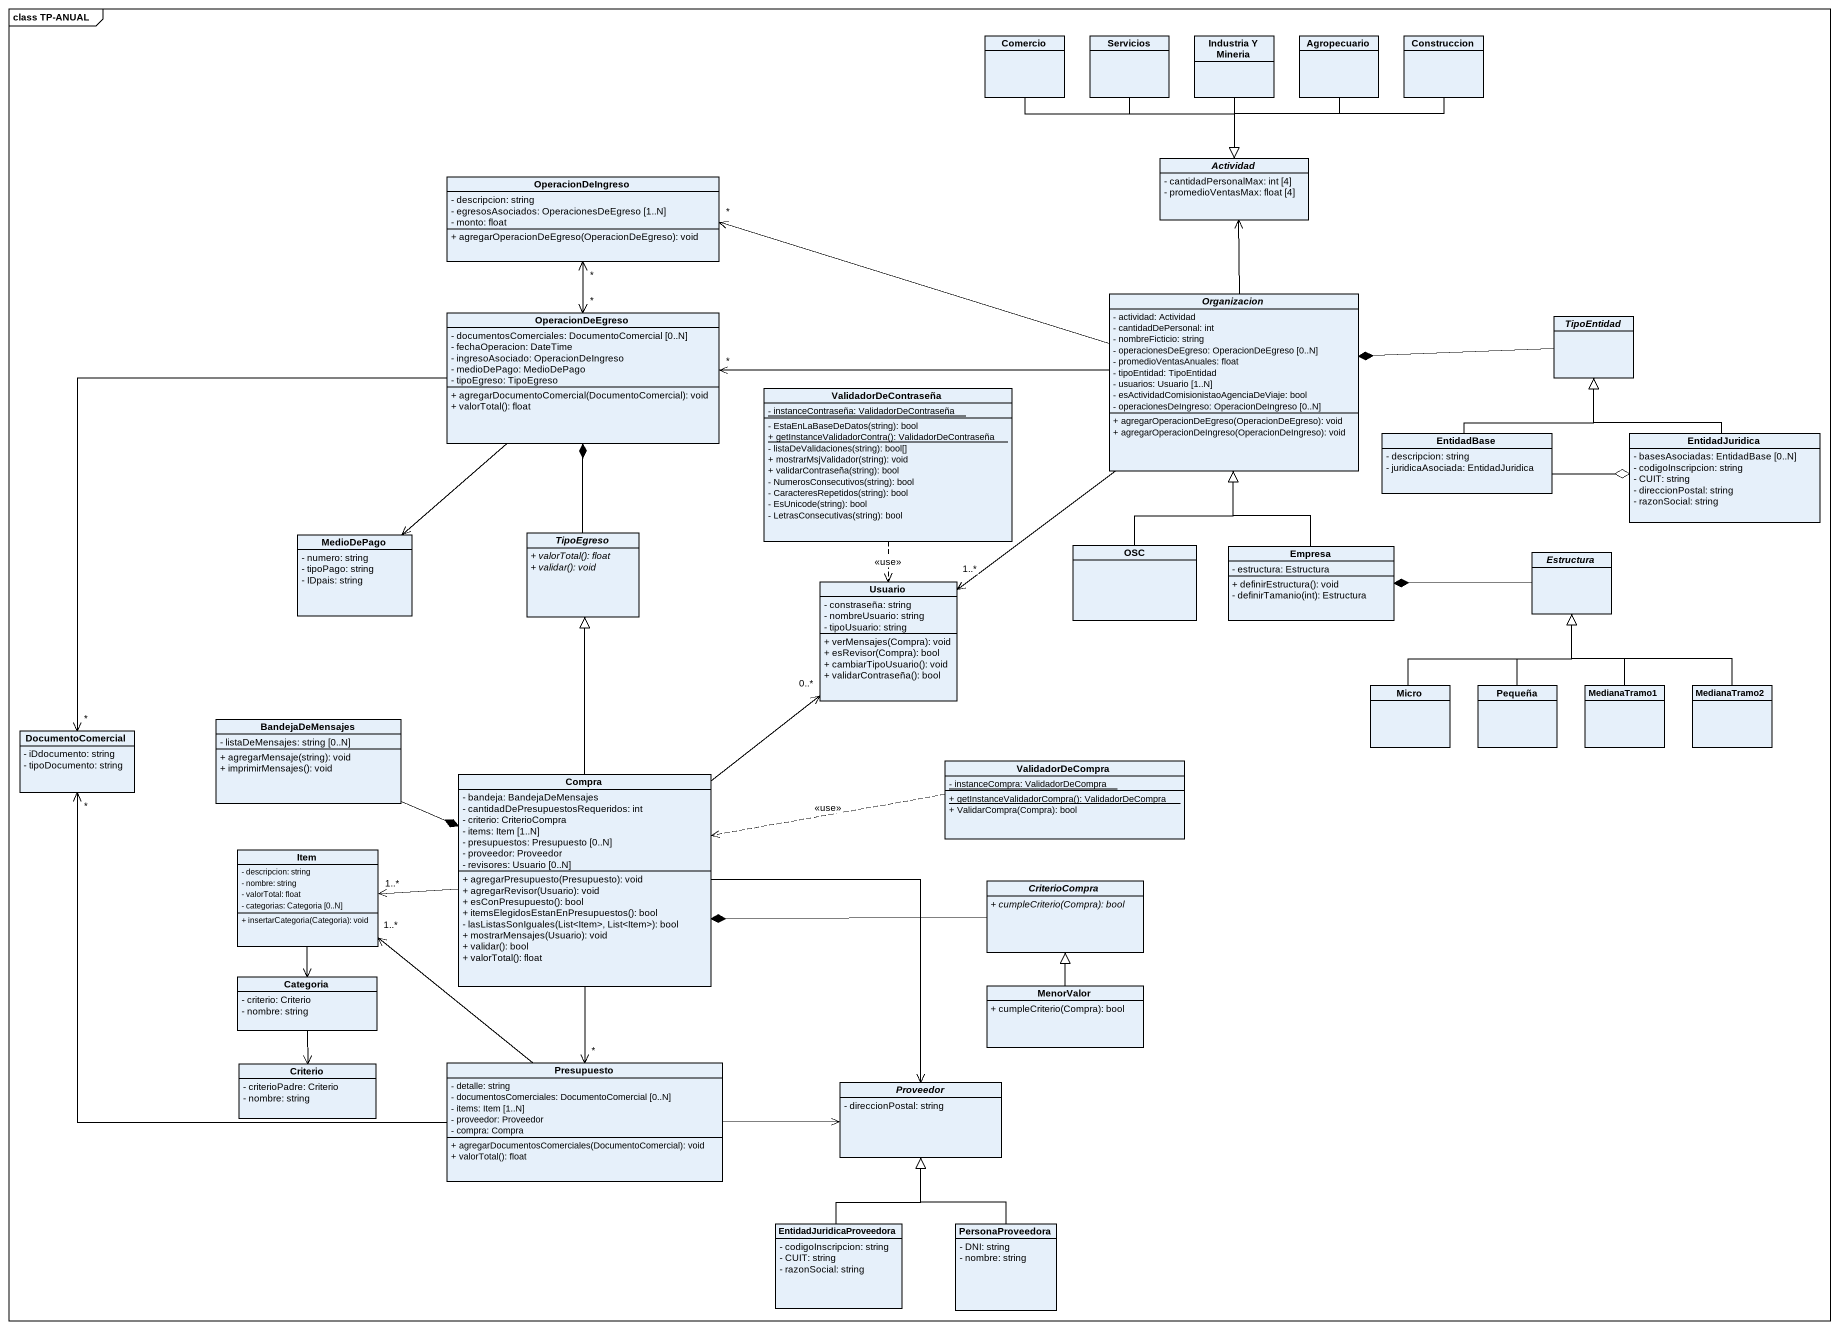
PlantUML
@startuml
mainframe class TP-ANUAL
hide circle
hide empty members
skinparam classAttributeIconSize 0
class Comercio
class Servicios
class "Industria Y Mineria" as Industria_Y_Mineria
class Agropecuario
class Construccion
abstract class Actividad {
  - cantidadPersonalMax: int [4]
  - promedioVentasMax: float [4]
}
class OperacionDeIngreso {
  - descripcion: string
  - egresosAsociados: OperacionesDeEgreso [1..N]
  - monto: float
  + agregarOperacionDeEgreso(OperacionDeEgreso): void
}
class OperacionDeEgreso {
  - documentosComerciales: DocumentoComercial [0..N]
  - fechaOperacion: DateTime
  - ingresoAsociado: OperacionDeIngreso
  - medioDePago: MedioDePago
  - tipoEgreso: TipoEgreso
  + agregarDocumentoComercial(DocumentoComercial): void
  + valorTotal(): float
}
abstract class Organizacion {
  - actividad: Actividad
  - cantidadDePersonal: int
  - nombreFicticio: string
  - operacionesDeEgreso: OperacionDeEgreso [0..N]
  - promedioVentasAnuales: float
  - tipoEntidad: TipoEntidad
  - usuarios: Usuario [1..N]
  - esActividadComisionistaoAgenciaDeViaje: bool
  - operacionesDeIngreso: OperacionDeIngreso [0..N]
  + agregarOperacionDeEgreso(OperacionDeEgreso): void
  + agregarOperacionDeIngreso(OperacionDeIngreso): void
}
abstract class TipoEntidad
class ValidadorDeContraseña {
  {static} - instanceContraseña: ValidadorDeContraseña
  - EstaEnLaBaseDeDatos(string): bool
  {static} + getInstanceValidadorContra(): ValidadorDeContraseña
  - listaDeValidaciones(string): bool[]
  + mostrarMsjValidador(string): void
  + validarContraseña(string): bool
  - NumerosConsecutivos(string): bool
  - CaracteresRepetidos(string): bool
  - EsUnicode(string): bool
  - LetrasConsecutivas(string): bool
}
class EntidadBase {
  - descripcion: string
  - juridicaAsociada: EntidadJuridica
}
class EntidadJuridica {
  - basesAsociadas: EntidadBase [0..N]
  - codigoInscripcion: string
  - CUIT: string
  - direccionPostal: string
  - razonSocial: string
}
class MedioDePago {
  - numero: string
  - tipoPago: string
  - IDpais: string
}
abstract class TipoEgreso {
  {abstract} + valorTotal(): float
  {abstract} + validar(): void
}
class OSC
class Empresa {
  - estructura: Estructura
  + definirEstructura(): void
  - definirTamanio(int): Estructura
}
abstract class Estructura
class Usuario {
  - constraseña: string
  - nombreUsuario: string
  - tipoUsuario: string
  + verMensajes(Compra): void
  + esRevisor(Compra): bool
  + cambiarTipoUsuario(): void
  + validarContraseña(): bool
}
class BandejaDeMensajes {
  - listaDeMensajes: string [0..N]
  + agregarMensaje(string): void
  + imprimirMensajes(): void
}
class Micro
class Pequeña
class MedianaTramo1
class MedianaTramo2
class DocumentoComercial {
  - iDdocumento: string
  - tipoDocumento: string
}
class ValidadorDeCompra {
  {static} - instanceCompra: ValidadorDeCompra
  {static} + getInstanceValidadorCompra(): ValidadorDeCompra
  + ValidarCompra(Compra): bool
}
class Compra {
  - bandeja: BandejaDeMensajes
  - cantidadDePresupuestosRequeridos: int
  - criterio: CriterioCompra
  - items: Item [1..N]
  - presupuestos: Presupuesto [0..N]
  - proveedor: Proveedor
  - revisores: Usuario [0..N]
  + agregarPresupuesto(Presupuesto): void
  + agregarRevisor(Usuario): void
  + esConPresupuesto(): bool
  + itemsElegidosEstanEnPresupuestos(): bool
  - lasListasSonIguales(List<Item>, List<Item>): bool
  + mostrarMensajes(Usuario): void
  + validar(): bool
  + valorTotal(): float
}
class Item {
  - descripcion: string
  - nombre: string
  - valorTotal: float
  - categorias: Categoria [0..N]
  + insertarCategoria(Categoria): void
}
abstract class CriterioCompra {
  {abstract} + cumpleCriterio(Compra): bool
}
class Categoria {
  - criterio: Criterio
  - nombre: string
}
class MenorValor {
  + cumpleCriterio(Compra): bool
}
class Criterio {
  - criterioPadre: Criterio
  - nombre: string
}
class Presupuesto {
  - detalle: string
  - documentosComerciales: DocumentoComercial [0..N]
  - items: Item [1..N]
  - proveedor: Proveedor
  - compra: Compra
  + agregarDocumentosComerciales(DocumentoComercial): void
  + valorTotal(): float
}
abstract class Proveedor {
  - direccionPostal: string
}
class EntidadJuridicaProveedora {
  - codigoInscripcion: string
  - CUIT: string
  - razonSocial: string
}
class PersonaProveedora {
  - DNI: string
  - nombre: string
}
Comercio -right-|> Actividad
Servicios --|> Actividad
Industria_Y_Mineria --|> Actividad
Agropecuario --|> Actividad
Construccion -left-|> Actividad
OperacionDeIngreso "*" <--> "*" OperacionDeEgreso
OperacionDeEgreso --> MedioDePago
OperacionDeEgreso --> "*" DocumentoComercial
Organizacion -up-> Actividad
Organizacion -left-> "*" OperacionDeIngreso
Organizacion -left-> "*" OperacionDeEgreso
Organizacion --> "1..*" Usuario
TipoEntidad -left-* Organizacion
ValidadorDeContraseña ..> Usuario : <<use>>
EntidadBase -up-|> TipoEntidad
EntidadBase -right-o EntidadJuridica
EntidadJuridica -up-|> TipoEntidad
TipoEgreso -up-* OperacionDeEgreso
OSC -up-|> Organizacion
Empresa -up-|> Organizacion
Estructura -left-* Empresa
BandejaDeMensajes -right-* Compra
Micro -up-|> Estructura
Pequeña -up-|> Estructura
MedianaTramo1 -up-|> Estructura
MedianaTramo2 -up-|> Estructura
DocumentoComercial "*" <-- Presupuesto
ValidadorDeCompra .left.> Compra : <<use>>
Compra -up-|> TipoEgreso
Compra -up-> "0..*" Usuario
Compra --> "*" Presupuesto
Item "1..*" <-right- Compra
Item "1..*" <-- Presupuesto
CriterioCompra -left-* Compra
Categoria <-up- Item
Categoria --> Criterio
MenorValor -up-|> CriterioCompra
Presupuesto -right-> Proveedor
Proveedor <-up- Compra
EntidadJuridicaProveedora -up-|> Proveedor
PersonaProveedora -up-|> Proveedor
@enduml
